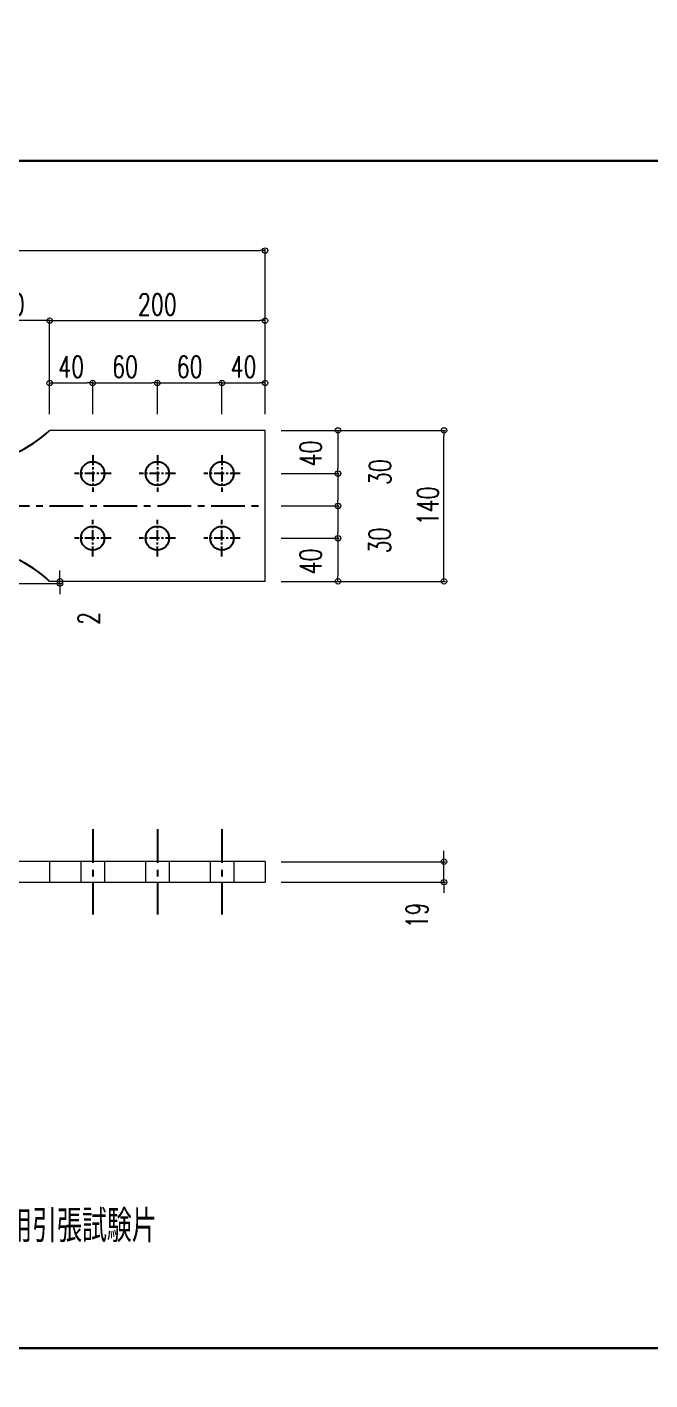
# Model space of a CAD drawing. Header units: millimetres. Extents: x -4568 to 36914, y -114 to 17788.
# Drawn here: x 26015 to 26593, y 9515 to 10770 of the extents above; entities that cross this region are included whole.
import ezdxf

# ---------------------------------------------------------------- set-up
doc = ezdxf.new("R2010")
doc.units = ezdxf.units.MM
doc.header["$LTSCALE"] = 5
for name, pattern in [('ACAD_ISO03W100', [30, 12, -18]), ('CENTER1', [10, 6.25, -1.25, 1.25, -1.25]), ('JIS_08_50', [53, 50, -1.125, 0.75, -1.125])]:
    doc.linetypes.add(name, pattern=pattern)
doc.layers.get('0').update_dxf_attribs({"color": 255})
doc.layers.get('DEFPOINTS').update_dxf_attribs({"color": 255})
for name, color, linetype in [('01', 7, 'Continuous'), ('CENTER', 2, 'JIS_08_50'), ('寸法', 4, 'Continuous'), ('補助線', 7, 'ACAD_ISO03W100'), ('金物', 142, 'Continuous')]:
    doc.layers.add(name, color=color, linetype=linetype)
doc.styles.add('KANJI', font='simplex.shx', dxfattribs={"width": 0.7, "bigfont": 'extfont2.shx'})
doc.styles.add('SUNPOU2', font='simplex.shx', dxfattribs={"width": 0.7, "height": 50, "bigfont": 'extfont2.shx'})
doc.dimstyles.new('一般寸法-小さめ', dxfattribs={"dimscale": 10, "dimtxt": 2, "dimasz": 0.5, "dimexe": 0.125, "dimexo": 1.5, "dimgap": 0.5, "dimtad": 1, "dimtxsty": 'KANJI', "dimblk": 'ORIGIN', "dimcen": 0, "dimclrd": 256, "dimclre": 256, "dimclrt": 256, "dimadec": 0, "dimazin": 0, "dimtfac": 1, "dimtmove": 2, "dimatfit": 2, "dimfxl": 0, "dimtolj": 2, "dimlwd": 5, "dimlwe": 5, "dimarcsym": 0})

# ---------------------------------------------------------------- blocks, each defined once
blk = doc.blocks.new('_Origin')
at = {"color": 0, "linetype": 'ByBlock', "lineweight": -2}
blk.add_line((0, 0), (-1, 0), dxfattribs=at)
blk.add_circle((0, 0), 0.5, dxfattribs=at)
blk = doc.blocks.new('*D178')
at = {"layer": 'DEFPOINTS', "color": 0, "transparency": 16777216}
for p in [(26236.1, 9995.5), (26402.2, 9995.5), (26236.1, 9976.5)]:
    blk.add_point(p, dxfattribs=at)
at = {"layer": '寸法', "lineweight": 5, "transparency": 16777216}
for p, q in [((26402.2, 10000.5), (26402.2, 10005.5)), ((26251.1, 9995.5), (26403.5, 9995.5)), ((26402.2, 9976.5), (26402.2, 9995.5)), ((26251.1, 9976.5), (26403.5, 9976.5)), ((26402.2, 9971.5), (26402.2, 9966.5))]:
    blk.add_line(p, q, dxfattribs=at)
at = {"layer": '寸法', "lineweight": 5, "transparency": 16777216, "xscale": 5, "yscale": 5, "zscale": 5}
for p, rotation in [((26402.2, 9995.5), 270), ((26402.2, 9976.5), 90)]:
    blk.add_blockref('_Origin', p, dxfattribs=dict(at, rotation=rotation))
at = {"layer": '寸法', "transparency": 16777216, "insert": (26377.2, 9945.7), "char_height": 20, "attachment_point": 5, "rotation": 90, "style": 'KANJI'}
blk.add_mtext('\\A2;19', dxfattribs=at)
blk = doc.blocks.new('*D179')
at = {"layer": 'DEFPOINTS', "color": 0, "transparency": 16777216}
for p in [(26236.1, 10395.5), (26402.2, 10395.5), (26236.1, 10255.5)]:
    blk.add_point(p, dxfattribs=at)
at = {"layer": '寸法', "lineweight": 5, "transparency": 16777216}
for p, q in [((26251.1, 10395.5), (26403.5, 10395.5)), ((26402.2, 10260.5), (26402.2, 10390.5)), ((26251.1, 10255.5), (26403.5, 10255.5))]:
    blk.add_line(p, q, dxfattribs=at)
at = {"layer": '寸法', "lineweight": 5, "transparency": 16777216, "xscale": 5, "yscale": 5, "zscale": 5}
for p, rotation in [((26402.2, 10395.5), 90), ((26402.2, 10255.5), 270)]:
    blk.add_blockref('_Origin', p, dxfattribs=dict(at, rotation=rotation))
at = {"layer": '寸法', "transparency": 16777216, "insert": (26387.2, 10325.5), "char_height": 20, "attachment_point": 5, "rotation": 90, "style": 'KANJI'}
blk.add_mtext('\\A2;140', dxfattribs=at)
blk = doc.blocks.new('*D181')
at = {"layer": 'DEFPOINTS', "color": 0, "transparency": 16777216}
for p in [(25966.1, 10497.3), (26036.1, 10395.5), (25966.1, 10365.5)]:
    blk.add_point(p, dxfattribs=at)
at = {"layer": '寸法', "lineweight": 5, "transparency": 16777216}
for p, q in [((25966.1, 10380.5), (25966.1, 10498.5)), ((26031.1, 10497.3), (25971.1, 10497.3)), ((26036.1, 10410.5), (26036.1, 10498.5))]:
    blk.add_line(p, q, dxfattribs=at)
at = {"layer": '寸法', "lineweight": 5, "transparency": 16777216, "xscale": 5, "yscale": 5, "zscale": 5, "rotation": 180}
blk.add_blockref('_Origin', (25966.1, 10497.3), dxfattribs=at)
at = {"layer": '寸法', "lineweight": 5, "transparency": 16777216, "xscale": 5, "yscale": 5, "zscale": 5}
blk.add_blockref('_Origin', (26036.1, 10497.3), dxfattribs=at)
at = {"layer": '寸法', "transparency": 16777216, "insert": (26001.1, 10512.3), "char_height": 20, "attachment_point": 5, "style": 'KANJI'}
blk.add_mtext('\\A2;70', dxfattribs=at)
blk = doc.blocks.new('*D482')
at = {"layer": 'DEFPOINTS', "color": 0, "transparency": 16777216}
for p in [(26236.1, 10497.3), (26036.1, 10395.5), (26236.1, 10395.5)]:
    blk.add_point(p, dxfattribs=at)
at = {"layer": '寸法', "lineweight": 5, "transparency": 16777216}
for p, q in [((26036.1, 10410.5), (26036.1, 10498.5)), ((26041.1, 10497.3), (26231.1, 10497.3)), ((26236.1, 10410.5), (26236.1, 10498.5))]:
    blk.add_line(p, q, dxfattribs=at)
at = {"layer": '寸法', "lineweight": 5, "transparency": 16777216, "xscale": 5, "yscale": 5, "zscale": 5, "rotation": 180}
blk.add_blockref('_Origin', (26036.1, 10497.3), dxfattribs=at)
at = {"layer": '寸法', "lineweight": 5, "transparency": 16777216, "xscale": 5, "yscale": 5, "zscale": 5}
blk.add_blockref('_Origin', (26236.1, 10497.3), dxfattribs=at)
at = {"layer": '寸法', "transparency": 16777216, "insert": (26136.1, 10512.3), "char_height": 20, "attachment_point": 5, "style": 'KANJI'}
blk.add_mtext('\\A2;200', dxfattribs=at)
blk = doc.blocks.new('*D182')
at = {"layer": 'DEFPOINTS', "color": 0, "transparency": 16777216}
for p in [(26236.1, 10395.5), (26236.1, 10355.5), (26303.8, 10355.5)]:
    blk.add_point(p, dxfattribs=at)
at = {"layer": '寸法', "lineweight": 5, "transparency": 16777216}
for p, q in [((26251.1, 10395.5), (26305, 10395.5)), ((26303.8, 10390.5), (26303.8, 10360.5)), ((26251.1, 10355.5), (26305, 10355.5))]:
    blk.add_line(p, q, dxfattribs=at)
at = {"layer": '寸法', "lineweight": 5, "transparency": 16777216, "xscale": 5, "yscale": 5, "zscale": 5}
for p, rotation in [((26303.8, 10395.5), 90), ((26303.8, 10355.5), 270)]:
    blk.add_blockref('_Origin', p, dxfattribs=dict(at, rotation=rotation))
at = {"layer": '寸法', "transparency": 16777216, "insert": (26278.4, 10374), "char_height": 20, "attachment_point": 5, "rotation": 90, "style": 'KANJI'}
blk.add_mtext('\\A2;40', dxfattribs=at)
blk = doc.blocks.new('*D183')
at = {"layer": 'DEFPOINTS', "color": 0, "transparency": 16777216}
for p in [(26236.1, 10295.5), (26236.1, 10255.5), (26303.8, 10255.5)]:
    blk.add_point(p, dxfattribs=at)
at = {"layer": '寸法', "lineweight": 5, "transparency": 16777216}
for p, q in [((26251.1, 10295.5), (26305, 10295.5)), ((26303.8, 10290.5), (26303.8, 10260.5)), ((26251.1, 10255.5), (26305, 10255.5))]:
    blk.add_line(p, q, dxfattribs=at)
at = {"layer": '寸法', "lineweight": 5, "transparency": 16777216, "xscale": 5, "yscale": 5, "zscale": 5}
for p, rotation in [((26303.8, 10295.5), 90), ((26303.8, 10255.5), 270)]:
    blk.add_blockref('_Origin', p, dxfattribs=dict(at, rotation=rotation))
at = {"layer": '寸法', "transparency": 16777216, "insert": (26278.4, 10274), "char_height": 20, "attachment_point": 5, "rotation": 90, "style": 'KANJI'}
blk.add_mtext('\\A2;40', dxfattribs=at)
blk = doc.blocks.new('*D186')
at = {"layer": 'DEFPOINTS', "color": 0, "transparency": 16777216}
for p in [(26136.1, 10439.5), (26076.1, 10395.5), (26136.1, 10395.5)]:
    blk.add_point(p, dxfattribs=at)
at = {"layer": '寸法', "lineweight": 5, "transparency": 16777216}
for p, q in [((26076.1, 10410.5), (26076.1, 10440.8)), ((26081.1, 10439.5), (26131.1, 10439.5)), ((26136.1, 10410.5), (26136.1, 10440.8))]:
    blk.add_line(p, q, dxfattribs=at)
at = {"layer": '寸法', "lineweight": 5, "transparency": 16777216, "xscale": 5, "yscale": 5, "zscale": 5, "rotation": 180}
blk.add_blockref('_Origin', (26076.1, 10439.5), dxfattribs=at)
at = {"layer": '寸法', "lineweight": 5, "transparency": 16777216, "xscale": 5, "yscale": 5, "zscale": 5}
blk.add_blockref('_Origin', (26136.1, 10439.5), dxfattribs=at)
at = {"layer": '寸法', "transparency": 16777216, "insert": (26106.1, 10454.5), "char_height": 20, "attachment_point": 5, "style": 'KANJI'}
blk.add_mtext('\\A2;60', dxfattribs=at)
blk = doc.blocks.new('*D187')
at = {"layer": 'DEFPOINTS', "color": 0, "transparency": 16777216}
for p in [(26236.1, 10562.3), (26236.1, 10397), (25586.1, 10365.5)]:
    blk.add_point(p, dxfattribs=at)
at = {"layer": '寸法', "lineweight": 5, "transparency": 16777216}
for p, q in [((25586.1, 10380.5), (25586.1, 10563.5)), ((25591.1, 10562.3), (26231.1, 10562.3)), ((26236.1, 10412), (26236.1, 10563.5))]:
    blk.add_line(p, q, dxfattribs=at)
at = {"layer": '寸法', "lineweight": 5, "transparency": 16777216, "xscale": 5, "yscale": 5, "zscale": 5, "rotation": 180}
blk.add_blockref('_Origin', (25586.1, 10562.3), dxfattribs=at)
at = {"layer": '寸法', "lineweight": 5, "transparency": 16777216, "xscale": 5, "yscale": 5, "zscale": 5}
blk.add_blockref('_Origin', (26236.1, 10562.3), dxfattribs=at)
at = {"layer": '寸法', "transparency": 16777216, "insert": (25911.1, 10577.3), "char_height": 20, "attachment_point": 5, "style": 'KANJI'}
blk.add_mtext('\\A2;650', dxfattribs=at)
blk = doc.blocks.new('*D190')
at = {"layer": 'DEFPOINTS', "color": 0, "transparency": 16777216}
for p in [(26076.1, 10439.5), (26036.1, 10395.5), (26076.1, 10395.5)]:
    blk.add_point(p, dxfattribs=at)
at = {"layer": '寸法', "lineweight": 5, "transparency": 16777216}
for p, q in [((26036.1, 10410.5), (26036.1, 10440.8)), ((26041.1, 10439.5), (26071.1, 10439.5)), ((26076.1, 10410.5), (26076.1, 10440.8))]:
    blk.add_line(p, q, dxfattribs=at)
at = {"layer": '寸法', "lineweight": 5, "transparency": 16777216, "xscale": 5, "yscale": 5, "zscale": 5, "rotation": 180}
blk.add_blockref('_Origin', (26036.1, 10439.5), dxfattribs=at)
at = {"layer": '寸法', "lineweight": 5, "transparency": 16777216, "xscale": 5, "yscale": 5, "zscale": 5}
blk.add_blockref('_Origin', (26076.1, 10439.5), dxfattribs=at)
at = {"layer": '寸法', "transparency": 16777216, "insert": (26056.1, 10454.5), "char_height": 20, "attachment_point": 5, "style": 'KANJI'}
blk.add_mtext('\\A2;40', dxfattribs=at)
blk = doc.blocks.new('*D191')
at = {"layer": 'DEFPOINTS', "color": 0, "transparency": 16777216}
for p in [(26196.1, 10439.5), (26136.1, 10395.5), (26196.1, 10395.5)]:
    blk.add_point(p, dxfattribs=at)
at = {"layer": '寸法', "lineweight": 5, "transparency": 16777216}
for p, q in [((26136.1, 10410.5), (26136.1, 10440.8)), ((26141.1, 10439.5), (26191.1, 10439.5)), ((26196.1, 10410.5), (26196.1, 10440.8))]:
    blk.add_line(p, q, dxfattribs=at)
at = {"layer": '寸法', "lineweight": 5, "transparency": 16777216, "xscale": 5, "yscale": 5, "zscale": 5, "rotation": 180}
blk.add_blockref('_Origin', (26136.1, 10439.5), dxfattribs=at)
at = {"layer": '寸法', "lineweight": 5, "transparency": 16777216, "xscale": 5, "yscale": 5, "zscale": 5}
blk.add_blockref('_Origin', (26196.1, 10439.5), dxfattribs=at)
at = {"layer": '寸法', "transparency": 16777216, "insert": (26166.1, 10454.5), "char_height": 20, "attachment_point": 5, "style": 'KANJI'}
blk.add_mtext('\\A2;60', dxfattribs=at)
blk = doc.blocks.new('*D192')
at = {"layer": 'DEFPOINTS', "color": 0, "transparency": 16777216}
for p in [(26236.1, 10439.5), (26196.1, 10395.5), (26236.1, 10395.5)]:
    blk.add_point(p, dxfattribs=at)
at = {"layer": '寸法', "lineweight": 5, "transparency": 16777216}
for p, q in [((26196.1, 10410.5), (26196.1, 10440.8)), ((26201.1, 10439.5), (26231.1, 10439.5)), ((26236.1, 10410.5), (26236.1, 10440.8))]:
    blk.add_line(p, q, dxfattribs=at)
at = {"layer": '寸法', "lineweight": 5, "transparency": 16777216, "xscale": 5, "yscale": 5, "zscale": 5, "rotation": 180}
blk.add_blockref('_Origin', (26196.1, 10439.5), dxfattribs=at)
at = {"layer": '寸法', "lineweight": 5, "transparency": 16777216, "xscale": 5, "yscale": 5, "zscale": 5}
blk.add_blockref('_Origin', (26236.1, 10439.5), dxfattribs=at)
at = {"layer": '寸法', "transparency": 16777216, "insert": (26216.1, 10454.5), "char_height": 20, "attachment_point": 5, "style": 'KANJI'}
blk.add_mtext('\\A2;40', dxfattribs=at)
blk = doc.blocks.new('*D193')
at = {"layer": 'DEFPOINTS', "color": 0, "transparency": 16777216}
for p in [(26236.1, 10355.5), (26236.1, 10325.5), (26303.8, 10325.5)]:
    blk.add_point(p, dxfattribs=at)
at = {"layer": '寸法', "lineweight": 5, "transparency": 16777216}
for p, q in [((26251.1, 10355.5), (26305, 10355.5)), ((26303.8, 10350.5), (26303.8, 10330.5)), ((26251.1, 10325.5), (26305, 10325.5))]:
    blk.add_line(p, q, dxfattribs=at)
at = {"layer": '寸法', "lineweight": 5, "transparency": 16777216, "xscale": 5, "yscale": 5, "zscale": 5}
for p, rotation in [((26303.8, 10355.5), 90), ((26303.8, 10325.5), 270)]:
    blk.add_blockref('_Origin', p, dxfattribs=dict(at, rotation=rotation))
at = {"layer": '寸法', "transparency": 16777216, "insert": (26342.8, 10356.7), "char_height": 20, "attachment_point": 5, "rotation": 90, "style": 'KANJI'}
blk.add_mtext('\\A2;30', dxfattribs=at)
blk = doc.blocks.new('*D194')
at = {"layer": 'DEFPOINTS', "color": 0, "transparency": 16777216}
for p in [(26236.1, 10325.5), (26236.1, 10295.5), (26303.8, 10295.5)]:
    blk.add_point(p, dxfattribs=at)
at = {"layer": '寸法', "lineweight": 5, "transparency": 16777216}
for p, q in [((26251.1, 10325.5), (26305, 10325.5)), ((26303.8, 10320.5), (26303.8, 10300.5)), ((26251.1, 10295.5), (26305, 10295.5))]:
    blk.add_line(p, q, dxfattribs=at)
at = {"layer": '寸法', "lineweight": 5, "transparency": 16777216, "xscale": 5, "yscale": 5, "zscale": 5}
for p, rotation in [((26303.8, 10325.5), 90), ((26303.8, 10295.5), 270)]:
    blk.add_blockref('_Origin', p, dxfattribs=dict(at, rotation=rotation))
at = {"layer": '寸法', "transparency": 16777216, "insert": (26342.5, 10293.3), "char_height": 20, "attachment_point": 5, "rotation": 90, "style": 'KANJI'}
blk.add_mtext('\\A2;30', dxfattribs=at)
blk = doc.blocks.new('*D86')
at = {"layer": 'DEFPOINTS', "color": 0, "transparency": 16777216}
for p in [(25966.1, 10253.5), (26036.1, 10255.5), (26045.7, 10255.5)]:
    blk.add_point(p, dxfattribs=at)
at = {"layer": '寸法', "lineweight": 5, "transparency": 16777216}
for p, q in [((26045.7, 10260.5), (26045.7, 10265.5)), ((25981.1, 10253.5), (26047, 10253.5)), ((26045.7, 10253.5), (26045.7, 10255.5)), ((26051.1, 10255.5), (26047, 10255.5)), ((26045.7, 10248.5), (26045.7, 10243.5))]:
    blk.add_line(p, q, dxfattribs=at)
at = {"layer": '寸法', "lineweight": 5, "transparency": 16777216, "xscale": 5, "yscale": 5, "zscale": 5}
for p, rotation in [((26045.7, 10255.5), 270), ((26045.7, 10253.5), 90)]:
    blk.add_blockref('_Origin', p, dxfattribs=dict(at, rotation=rotation))
at = {"layer": '寸法', "transparency": 16777216, "insert": (26072.5, 10221.1), "char_height": 20, "attachment_point": 5, "rotation": 90, "style": 'KANJI'}
blk.add_mtext('\\A2;2', dxfattribs=at)

msp = doc.modelspace()

# ---------------------------------------------------------------- linework, layer by layer
at = {"layer": '01', "ltscale": 2}
for points in [[(23851.831, 10794.886), (26651.831, 10794.886), (26651.831, 10645.542), (23851.831, 10645.542)], [(25251.831, 10645.542), (26651.831, 10645.542), (26651.831, 9544.424), (25251.831, 9544.424)], [(23851.831, 9544.424), (26651.831, 9544.424), (26651.831, 9395.081), (23851.831, 9395.081)]]:
    msp.add_lwpolyline(points, close=True, dxfattribs=at)
at = {"layer": 'CENTER', "color": 7, "linetype": 'CENTER1'}
for p, q in [((25586.106, 10325.499), (26236.106, 10325.499)), ((26076.106, 10025.592), (26076.106, 9946.493)), ((26136.106, 10025.592), (26136.106, 9946.493)), ((26196.106, 10025.592), (26196.106, 9946.493))]:
    msp.add_line(p, q, dxfattribs=at)
at = {"layer": '寸法', "linetype": 'CENTER1', "ltscale": 0.3}
for p, q in [((26076.106, 10372.499), (26076.106, 10338.499)), ((26136.106, 10372.499), (26136.106, 10338.499)), ((26196.106, 10372.499), (26196.106, 10338.499)), ((26093.106, 10355.499), (26059.106, 10355.499)), ((26153.106, 10355.499), (26119.106, 10355.499)), ((26213.106, 10355.499), (26179.106, 10355.499)), ((26076.106, 10278.499), (26076.106, 10312.499)), ((26136.106, 10278.499), (26136.106, 10312.499)), ((26196.106, 10278.499), (26196.106, 10312.499)), ((26093.106, 10295.499), (26059.106, 10295.499)), ((26153.106, 10295.499), (26119.106, 10295.499)), ((26213.106, 10295.499), (26179.106, 10295.499))]:
    msp.add_line(p, q, dxfattribs=at)
at = {"layer": '補助線', "lineweight": 18}
for p, q in [((26065.106, 9995.542), (26065.106, 9976.542)), ((26087.106, 9995.542), (26087.106, 9976.542)), ((26125.106, 9995.542), (26125.106, 9976.542)), ((26147.106, 9995.542), (26147.106, 9976.542)), ((26185.106, 9995.542), (26185.106, 9976.542)), ((26207.106, 9995.542), (26207.106, 9976.542))]:
    msp.add_line(p, q, dxfattribs=at)
at = {"layer": '金物', "lineweight": 18}
for p, q in [((26236.106, 10395.499), (26036.106, 10395.499)), ((26236.106, 10255.499), (26236.106, 10395.499)), ((26236.106, 10255.499), (26036.106, 10255.499)), ((26236.106, 9995.542), (25586.106, 9995.542)), ((26036.106, 9995.542), (26036.106, 9976.542)), ((26236.106, 9995.542), (26236.106, 9976.542)), ((25586.106, 9976.542), (26236.106, 9976.542))]:
    msp.add_line(p, q, dxfattribs=at)
at = {"layer": '金物', "ltscale": 2.5}
for centre in [(26076.106, 10355.499), (26136.106, 10355.499), (26196.106, 10355.499), (26076.106, 10295.499), (26136.106, 10295.499), (26196.106, 10295.499)]:
    msp.add_circle(centre, 11, dxfattribs=at)
at = {"layer": '金物', "ltscale": 2}
for centre, start, end in [((25960.316, 10475.223), 274.060941, 313.550946), ((25960.316, 10175.775), 46.449054, 85.939059)]:
    msp.add_arc(centre, 110, start, end, dxfattribs=at)

# ---------------------------------------------------------------- texts
at = {"layer": '寸法', "ltscale": 2, "insert": (25951.831, 9657.525), "char_height": 30, "width": 1400, "attachment_point": 5, "style": 'SUNPOU2'}
msp.add_mtext('接合金物板厚19mm用引張試験片', dxfattribs=at)

# ---------------------------------------------------------------- dimensions: what is measured, and where the dimension line sits
at = {"layer": '寸法'}
for base, p1, p2, picture, middle in [((26236.106, 10562.294), (25586.106, 10365.499), (26236.106, 10396.999), '*D187', (25911.106, 10577.294)), ((25966.106, 10497.294), (26036.106, 10395.499), (25966.106, 10365.499), '*D181', (26001.106, 10512.294)), ((26236.106, 10497.294), (26036.106, 10395.499), (26236.106, 10395.499), '*D482', (26136.106, 10512.294)), ((26076.106, 10439.521), (26036.106, 10395.499), (26076.106, 10395.499), '*D190', (26056.106, 10454.521)), ((26136.106, 10439.521), (26076.106, 10395.499), (26136.106, 10395.499), '*D186', (26106.106, 10454.521)), ((26196.106, 10439.521), (26136.106, 10395.499), (26196.106, 10395.499), '*D191', (26166.106, 10454.521)), ((26236.106, 10439.521), (26196.106, 10395.499), (26236.106, 10395.499), '*D192', (26216.106, 10454.521))]:
    dim = msp.add_linear_dim(base=base, p1=p1, p2=p2, dimstyle='一般寸法-小さめ', dxfattribs=at)
    dim.commit()
    dim.dimension.update_dxf_attribs({"geometry": picture, "text_midpoint": middle})
dim = msp.add_linear_dim(base=(26402.226, 10395.499), p1=(26236.106, 10255.499), p2=(26236.106, 10395.499), angle=270, dimstyle='一般寸法-小さめ', dxfattribs=at)
dim.commit()
dim.dimension.update_dxf_attribs({"geometry": '*D179', "text_midpoint": (26387.226, 10325.499)})
for base, p1, p2, angle, picture, middle in [((26303.76, 10355.499), (26236.106, 10395.499), (26236.106, 10355.499), 90, '*D182', (26278.354, 10373.999)), ((26303.76, 10325.499), (26236.106, 10355.499), (26236.106, 10325.499), 90, '*D193', (26342.832, 10356.703)), ((26303.76, 10295.499), (26236.106, 10325.499), (26236.106, 10295.499), 90, '*D194', (26342.499, 10293.296)), ((26303.76, 10255.499), (26236.106, 10295.499), (26236.106, 10255.499), 90, '*D183', (26278.354, 10273.999)), ((26045.732, 10255.499), (25966.106, 10253.499), (26036.106, 10255.499), 90, '*D86', (26072.473, 10221.069)), ((26402.226, 9995.542), (26236.106, 9976.542), (26236.106, 9995.542), 270, '*D178', (26377.226, 9945.664))]:
    dim = msp.add_linear_dim(base=base, p1=p1, p2=p2, angle=angle, dimstyle='一般寸法-小さめ', dxfattribs=at)
    dim.commit()
    dim.dimension.update_dxf_attribs({"geometry": picture, "text_midpoint": middle, "dimtype": 160})

doc.saveas('drawing.dxf')
